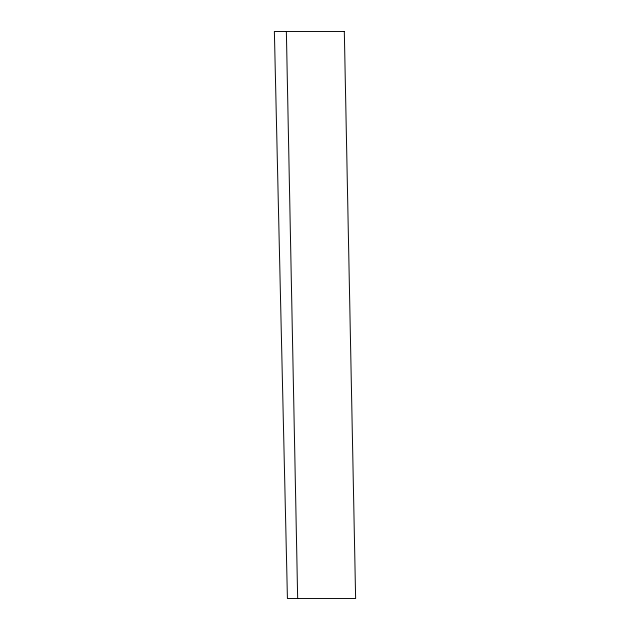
<?xml version="1.0" encoding="UTF-8"?>
<svg xmlns="http://www.w3.org/2000/svg" width="630" height="630" viewBox="0 0 630 630"><rect width="100%" height="100%" fill="white"/><g stroke="black" fill="none" stroke-linecap="round" stroke-linejoin="round"><path stroke-width="0.94" d="M286.366 31.5L297.667 598.5M344.319 31.5L274.373 31.5L287.43 598.5L355.627 598.5L344.319 31.5"/></g></svg>
